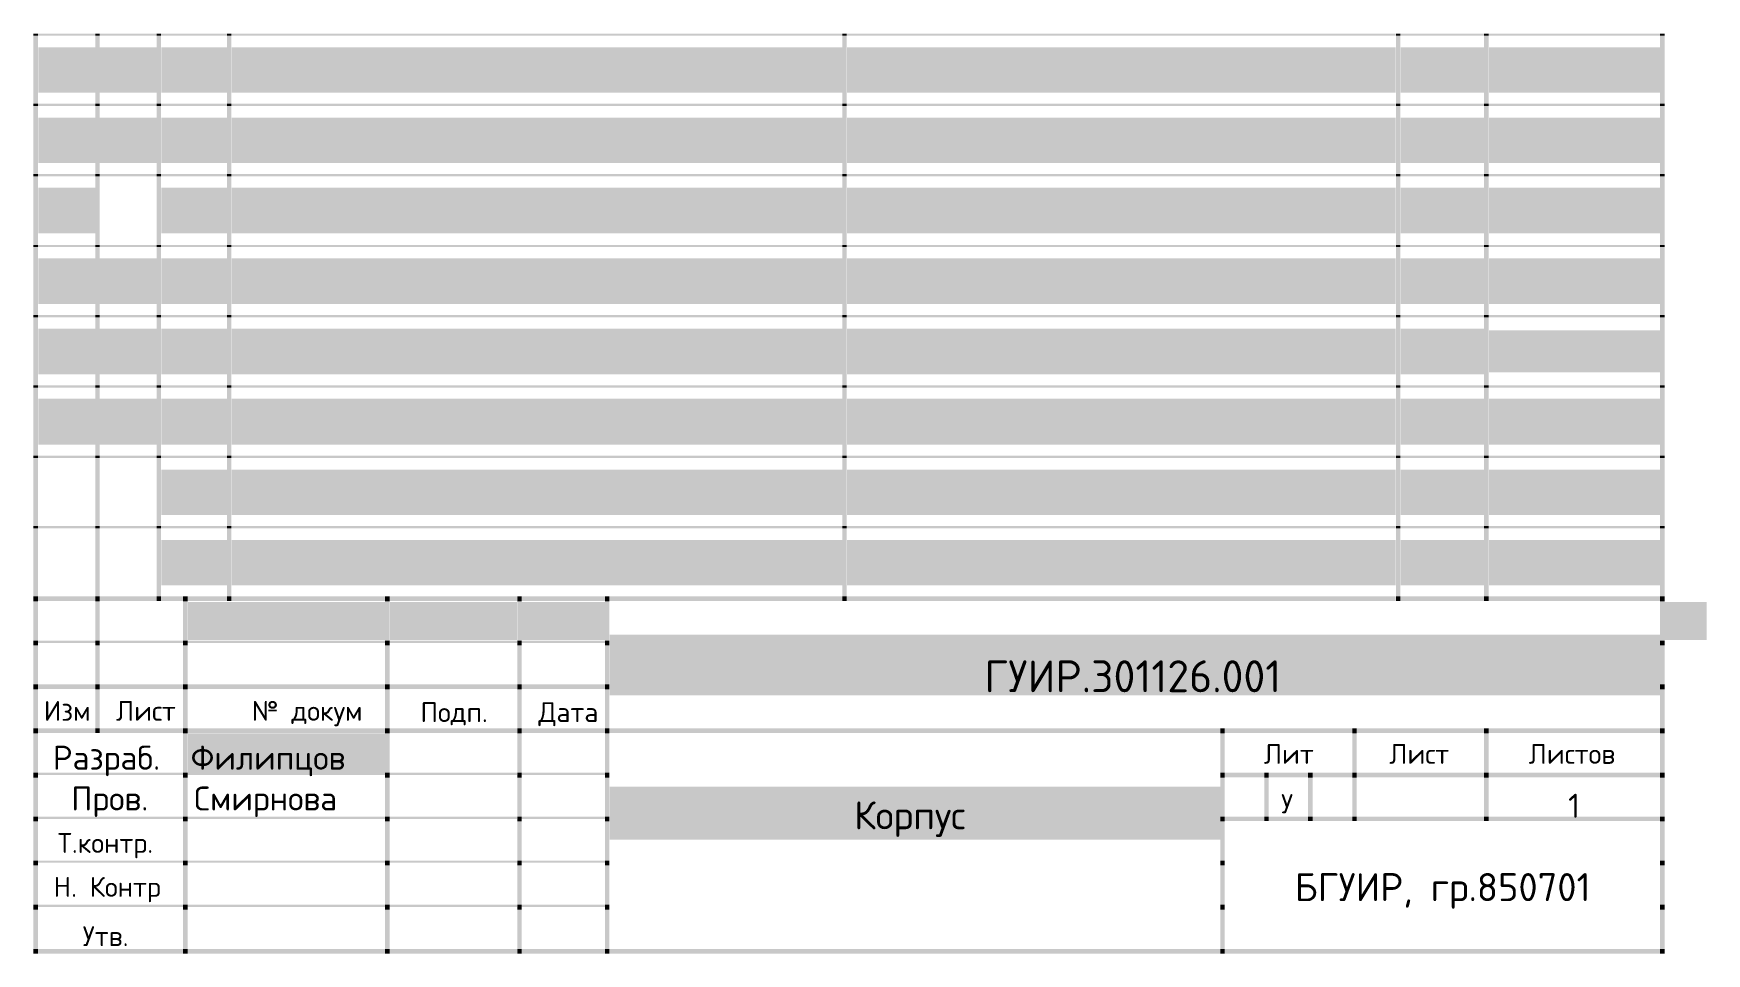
# Paper-space layout 'Layout4' of a CAD drawing. Header units: millimetres. Extents: x 20 to 210, y 7 to 292.
# Drawn here: x 19.6 to 210, y 7.2 to 111.9 of the extents above; entities that cross this region are included whole.
import ezdxf

# ---------------------------------------------------------------- set-up
doc = ezdxf.new("R2010")
doc.units = ezdxf.units.MM
doc.layers.add('PDF2_Solid Fills', color=7, linetype='Continuous')
doc.layers.add('PDF2_Text', color=7, linetype='Continuous')
doc.styles.add('PDF ISOCPEUR', font='isocpeur.ttf')

psp = doc.layouts.new('Layout4')

# ---------------------------------------------------------------- hatches: boundary and pattern name
at = {"layer": 'PDF2_Solid Fills', "true_color": 0xffffff, "transparency": 33554559}
psp.add_hatch(color=7, dxfattribs=at).paths.add_polyline_path([(210, 42.85), (210, 47.16), (205.22, 47.16), (205.22, 42.85)])

# ---------------------------------------------------------------- linework, layer by layer
at = {"layer": 'PDF2_Solid Fills', "lineweight": 35, "transparency": 33554559}
for points in [[(19.6, 111.6), (20.11, 111.6), (19.6, 111.85), (20.11, 111.85)], [(19.6, 103.85), (20.11, 103.85), (19.6, 111.6), (20.11, 111.6)], [(20.11, 111.6), (26.63, 111.6), (20.11, 111.85), (26.63, 111.85)], [(26.63, 111.6), (27.14, 111.6), (26.63, 111.85), (27.14, 111.85)], [(26.63, 103.85), (27.14, 103.85), (26.63, 111.6), (27.14, 111.6)], [(27.14, 111.6), (33.62, 111.6), (27.14, 111.85), (33.62, 111.85)], [(33.62, 111.6), (34.13, 111.6), (33.62, 111.85), (34.13, 111.85)], [(33.62, 103.85), (34.13, 103.85), (33.62, 111.6), (34.13, 111.6)], [(34.13, 111.6), (41.62, 111.6), (34.13, 111.85), (41.62, 111.85)], [(41.62, 111.6), (42.13, 111.6), (41.62, 111.85), (42.13, 111.85)], [(41.62, 103.85), (42.13, 103.85), (41.62, 111.6), (42.13, 111.6)], [(42.13, 111.6), (111.65, 111.6), (42.13, 111.85), (111.65, 111.85)], [(111.65, 111.6), (112.16, 111.6), (111.65, 111.85), (112.16, 111.85)], [(111.65, 103.85), (112.16, 103.85), (111.65, 111.6), (112.16, 111.6)], [(112.16, 111.6), (174.64, 111.6), (112.16, 111.85), (174.64, 111.85)], [(174.65, 111.6), (175.16, 111.6), (174.65, 111.85), (175.16, 111.85)], [(174.65, 103.85), (175.16, 103.85), (174.65, 111.6), (175.16, 111.6)], [(175.16, 111.6), (184.68, 111.6), (175.16, 111.85), (184.68, 111.85)], [(184.68, 111.6), (185.19, 111.6), (184.68, 111.85), (185.19, 111.85)], [(184.68, 103.85), (185.19, 103.85), (184.68, 111.6), (185.19, 111.6)], [(185.19, 111.6), (204.71, 111.6), (185.19, 111.85), (204.71, 111.85)], [(204.71, 111.6), (205.22, 111.6), (204.71, 111.85), (205.22, 111.85)], [(204.71, 103.85), (205.22, 103.85), (204.71, 111.6), (205.22, 111.6)], [(19.6, 103.6), (20.11, 103.6), (19.6, 103.85), (20.11, 103.85)], [(19.6, 95.85), (20.11, 95.85), (19.6, 103.6), (20.11, 103.6)], [(20.11, 103.6), (26.63, 103.6), (20.11, 103.85), (26.63, 103.85)], [(26.63, 103.6), (27.14, 103.6), (26.63, 103.85), (27.14, 103.85)], [(26.63, 95.85), (27.14, 95.85), (26.63, 103.6), (27.14, 103.6)], [(27.14, 103.6), (33.62, 103.6), (27.14, 103.85), (33.62, 103.85)], [(33.62, 103.6), (34.13, 103.6), (33.62, 103.85), (34.13, 103.85)], [(33.62, 95.85), (34.13, 95.85), (33.62, 103.6), (34.13, 103.6)], [(34.13, 103.6), (41.62, 103.6), (34.13, 103.85), (41.62, 103.85)], [(41.62, 103.6), (42.13, 103.6), (41.62, 103.85), (42.13, 103.85)], [(41.62, 95.85), (42.13, 95.85), (41.62, 103.6), (42.13, 103.6)], [(42.13, 103.6), (111.65, 103.6), (42.13, 103.85), (111.65, 103.85)], [(111.65, 103.6), (112.16, 103.6), (111.65, 103.85), (112.16, 103.85)], [(111.65, 95.85), (112.16, 95.85), (111.65, 103.6), (112.16, 103.6)], [(112.16, 103.6), (174.64, 103.6), (112.16, 103.85), (174.64, 103.85)], [(174.65, 103.6), (175.16, 103.6), (174.65, 103.85), (175.16, 103.85)], [(174.65, 95.85), (175.16, 95.85), (174.65, 103.6), (175.16, 103.6)], [(175.16, 103.6), (184.68, 103.6), (175.16, 103.85), (184.68, 103.85)], [(184.68, 103.6), (185.19, 103.6), (184.68, 103.85), (185.19, 103.85)], [(184.68, 95.85), (185.19, 95.85), (184.68, 103.6), (185.19, 103.6)], [(185.19, 103.6), (204.71, 103.6), (185.19, 103.85), (204.71, 103.85)], [(204.71, 103.6), (205.22, 103.6), (204.71, 103.85), (205.22, 103.85)], [(204.71, 95.85), (205.22, 95.85), (204.71, 103.6), (205.22, 103.6)], [(19.6, 95.6), (20.11, 95.6), (19.6, 95.85), (20.11, 95.85)], [(19.6, 87.8), (20.11, 87.8), (19.6, 95.6), (20.11, 95.6)], [(20.11, 95.6), (26.63, 95.6), (20.11, 95.85), (26.63, 95.85)], [(26.63, 95.6), (27.14, 95.6), (26.63, 95.85), (27.14, 95.85)], [(26.63, 87.8), (27.14, 87.8), (26.63, 95.6), (27.14, 95.6)], [(27.14, 95.6), (33.62, 95.6), (27.14, 95.85), (33.62, 95.85)], [(33.62, 95.6), (34.13, 95.6), (33.62, 95.85), (34.13, 95.85)], [(33.62, 87.8), (34.13, 87.8), (33.62, 95.6), (34.13, 95.6)], [(34.13, 95.6), (41.62, 95.6), (34.13, 95.85), (41.62, 95.85)], [(41.62, 95.6), (42.13, 95.6), (41.62, 95.85), (42.13, 95.85)], [(41.62, 87.8), (42.13, 87.8), (41.62, 95.6), (42.13, 95.6)], [(42.13, 95.6), (111.65, 95.6), (42.13, 95.85), (111.65, 95.85)], [(111.65, 95.6), (112.16, 95.6), (111.65, 95.85), (112.16, 95.85)], [(111.65, 87.8), (112.16, 87.8), (111.65, 95.6), (112.16, 95.6)], [(112.16, 95.6), (174.64, 95.6), (112.16, 95.85), (174.64, 95.85)], [(174.65, 95.6), (175.16, 95.6), (174.65, 95.85), (175.16, 95.85)], [(174.65, 87.8), (175.16, 87.8), (174.65, 95.6), (175.16, 95.6)], [(175.16, 95.6), (184.68, 95.6), (175.16, 95.85), (184.68, 95.85)], [(184.68, 95.6), (185.19, 95.6), (184.68, 95.85), (185.19, 95.85)], [(184.68, 87.8), (185.19, 87.8), (184.68, 95.6), (185.19, 95.6)], [(185.19, 95.6), (204.71, 95.6), (185.19, 95.85), (204.71, 95.85)], [(204.71, 95.6), (205.22, 95.6), (204.71, 95.85), (205.22, 95.85)], [(204.71, 87.8), (205.22, 87.8), (204.71, 95.6), (205.22, 95.6)], [(19.6, 87.55), (20.11, 87.55), (19.6, 87.8), (20.11, 87.8)], [(20.11, 87.55), (26.63, 87.55), (20.11, 87.8), (26.63, 87.8)], [(26.63, 87.55), (27.14, 87.55), (26.63, 87.8), (27.14, 87.8)], [(27.14, 87.55), (33.62, 87.55), (27.14, 87.8), (33.62, 87.8)], [(33.62, 87.55), (34.13, 87.55), (33.62, 87.8), (34.13, 87.8)], [(34.13, 87.55), (41.62, 87.55), (34.13, 87.8), (41.62, 87.8)], [(41.62, 87.55), (42.13, 87.55), (41.62, 87.8), (42.13, 87.8)], [(42.13, 87.55), (111.65, 87.55), (42.13, 87.8), (111.65, 87.8)], [(111.65, 87.55), (112.16, 87.55), (111.65, 87.8), (112.16, 87.8)], [(112.16, 87.55), (174.64, 87.55), (112.16, 87.8), (174.64, 87.8)], [(174.65, 87.55), (175.16, 87.55), (174.65, 87.8), (175.16, 87.8)], [(175.16, 87.55), (184.68, 87.55), (175.16, 87.8), (184.68, 87.8)], [(184.68, 87.55), (185.19, 87.55), (184.68, 87.8), (185.19, 87.8)], [(185.19, 87.55), (204.71, 87.55), (185.19, 87.8), (204.71, 87.8)], [(204.71, 87.55), (205.22, 87.55), (204.71, 87.8), (205.22, 87.8)], [(19.6, 79.8), (20.11, 79.8), (19.6, 87.55), (20.11, 87.55)], [(26.63, 79.8), (27.14, 79.8), (26.63, 87.55), (27.14, 87.55)], [(33.62, 79.8), (34.13, 79.8), (33.62, 87.55), (34.13, 87.55)], [(41.62, 79.8), (42.13, 79.8), (41.62, 87.55), (42.13, 87.55)], [(111.65, 79.8), (112.16, 79.8), (111.65, 87.55), (112.16, 87.55)], [(174.65, 79.8), (175.16, 79.8), (174.65, 87.55), (175.16, 87.55)], [(184.68, 79.8), (185.19, 79.8), (184.68, 87.55), (185.19, 87.55)], [(204.71, 79.8), (205.22, 79.8), (204.71, 87.55), (205.22, 87.55)], [(19.6, 79.55), (20.11, 79.55), (19.6, 79.8), (20.11, 79.8)], [(19.6, 71.8), (20.11, 71.8), (19.6, 79.55), (20.11, 79.55)], [(20.11, 79.55), (26.63, 79.55), (20.11, 79.8), (26.63, 79.8)], [(26.63, 79.55), (27.14, 79.55), (26.63, 79.8), (27.14, 79.8)], [(26.63, 71.8), (27.14, 71.8), (26.63, 79.55), (27.14, 79.55)], [(27.14, 79.55), (33.62, 79.55), (27.14, 79.8), (33.62, 79.8)], [(33.62, 79.55), (34.13, 79.55), (33.62, 79.8), (34.13, 79.8)], [(33.62, 71.8), (34.13, 71.8), (33.62, 79.55), (34.13, 79.55)], [(34.13, 79.55), (41.62, 79.55), (34.13, 79.8), (41.62, 79.8)], [(41.62, 79.55), (42.13, 79.55), (41.62, 79.8), (42.13, 79.8)], [(41.62, 71.8), (42.13, 71.8), (41.62, 79.55), (42.13, 79.55)], [(42.13, 79.55), (111.65, 79.55), (42.13, 79.8), (111.65, 79.8)], [(111.65, 79.55), (112.16, 79.55), (111.65, 79.8), (112.16, 79.8)], [(111.65, 71.8), (112.16, 71.8), (111.65, 79.55), (112.16, 79.55)], [(112.16, 79.55), (174.64, 79.55), (112.16, 79.8), (174.64, 79.8)], [(174.65, 79.55), (175.16, 79.55), (174.65, 79.8), (175.16, 79.8)], [(174.65, 71.8), (175.16, 71.8), (174.65, 79.55), (175.16, 79.55)], [(175.16, 79.55), (184.68, 79.55), (175.16, 79.8), (184.68, 79.8)], [(184.68, 79.55), (185.19, 79.55), (184.68, 79.8), (185.19, 79.8)], [(184.68, 71.8), (185.19, 71.8), (184.68, 79.55), (185.19, 79.55)], [(185.19, 79.55), (204.71, 79.55), (185.19, 79.8), (204.71, 79.8)], [(204.71, 79.55), (205.22, 79.55), (204.71, 79.8), (205.22, 79.8)], [(204.71, 71.8), (205.22, 71.8), (204.71, 79.55), (205.22, 79.55)], [(19.6, 71.55), (20.11, 71.55), (19.6, 71.8), (20.11, 71.8)], [(19.6, 63.8), (20.11, 63.8), (19.6, 71.55), (20.11, 71.55)], [(20.11, 71.55), (26.63, 71.55), (20.11, 71.8), (26.63, 71.8)], [(26.63, 71.55), (27.14, 71.55), (26.63, 71.8), (27.14, 71.8)], [(26.63, 63.8), (27.14, 63.8), (26.63, 71.55), (27.14, 71.55)], [(27.14, 71.55), (33.62, 71.55), (27.14, 71.8), (33.62, 71.8)], [(33.62, 71.55), (34.13, 71.55), (33.62, 71.8), (34.13, 71.8)], [(33.62, 63.8), (34.13, 63.8), (33.62, 71.55), (34.13, 71.55)], [(34.13, 71.55), (41.62, 71.55), (34.13, 71.8), (41.62, 71.8)], [(41.62, 71.55), (42.13, 71.55), (41.62, 71.8), (42.13, 71.8)], [(41.62, 63.8), (42.13, 63.8), (41.62, 71.55), (42.13, 71.55)], [(42.13, 71.55), (111.65, 71.55), (42.13, 71.8), (111.65, 71.8)], [(111.65, 71.55), (112.16, 71.55), (111.65, 71.8), (112.16, 71.8)], [(111.65, 63.8), (112.16, 63.8), (111.65, 71.55), (112.16, 71.55)], [(112.16, 71.55), (174.64, 71.55), (112.16, 71.8), (174.64, 71.8)], [(174.65, 71.55), (175.16, 71.55), (174.65, 71.8), (175.16, 71.8)], [(174.65, 63.8), (175.16, 63.8), (174.65, 71.55), (175.16, 71.55)], [(175.16, 71.55), (184.68, 71.55), (175.16, 71.8), (184.68, 71.8)], [(184.68, 71.55), (185.19, 71.55), (184.68, 71.8), (185.19, 71.8)], [(184.68, 63.8), (185.19, 63.8), (184.68, 71.55), (185.19, 71.55)], [(185.19, 71.55), (204.71, 71.55), (185.19, 71.8), (204.71, 71.8)], [(204.71, 71.55), (205.22, 71.55), (204.71, 71.8), (205.22, 71.8)], [(204.71, 63.8), (205.22, 63.8), (204.71, 71.55), (205.22, 71.55)], [(19.6, 63.54), (20.11, 63.54), (19.6, 63.8), (20.11, 63.8)], [(19.6, 55.8), (20.11, 55.8), (19.6, 63.54), (20.11, 63.54)], [(20.11, 63.54), (26.63, 63.54), (20.11, 63.8), (26.63, 63.8)], [(26.63, 63.54), (27.14, 63.54), (26.63, 63.8), (27.14, 63.8)], [(26.63, 55.8), (27.14, 55.8), (26.63, 63.54), (27.14, 63.54)], [(27.14, 63.54), (33.62, 63.54), (27.14, 63.8), (33.62, 63.8)], [(33.62, 63.54), (34.13, 63.54), (33.62, 63.8), (34.13, 63.8)], [(33.62, 55.8), (34.13, 55.8), (33.62, 63.54), (34.13, 63.54)], [(34.13, 63.54), (41.62, 63.54), (34.13, 63.8), (41.62, 63.8)], [(41.62, 63.54), (42.13, 63.54), (41.62, 63.8), (42.13, 63.8)], [(41.62, 55.8), (42.13, 55.8), (41.62, 63.54), (42.13, 63.54)], [(42.13, 63.54), (111.65, 63.54), (42.13, 63.8), (111.65, 63.8)], [(111.65, 63.54), (112.16, 63.54), (111.65, 63.8), (112.16, 63.8)], [(111.65, 55.8), (112.16, 55.8), (111.65, 63.54), (112.16, 63.54)], [(112.16, 63.54), (174.64, 63.54), (112.16, 63.8), (174.64, 63.8)], [(174.65, 63.54), (175.16, 63.54), (174.65, 63.8), (175.16, 63.8)], [(174.65, 55.8), (175.16, 55.8), (174.65, 63.54), (175.16, 63.54)], [(175.16, 63.54), (184.68, 63.54), (175.16, 63.8), (184.68, 63.8)], [(184.68, 63.54), (185.19, 63.54), (184.68, 63.8), (185.19, 63.8)], [(184.68, 55.8), (185.19, 55.8), (184.68, 63.54), (185.19, 63.54)], [(185.19, 63.54), (204.71, 63.54), (185.19, 63.8), (204.71, 63.8)], [(204.71, 63.54), (205.22, 63.54), (204.71, 63.8), (205.22, 63.8)], [(204.71, 55.8), (205.22, 55.8), (204.71, 63.54), (205.22, 63.54)], [(19.6, 55.54), (20.11, 55.54), (19.6, 55.8), (20.11, 55.8)], [(19.6, 47.8), (20.11, 47.8), (19.6, 55.54), (20.11, 55.54)], [(20.11, 55.54), (26.63, 55.54), (20.11, 55.8), (26.63, 55.8)], [(26.63, 55.54), (27.14, 55.54), (26.63, 55.8), (27.14, 55.8)], [(26.63, 47.8), (27.14, 47.8), (26.63, 55.54), (27.14, 55.54)], [(27.14, 55.54), (33.62, 55.54), (27.14, 55.8), (33.62, 55.8)], [(33.62, 55.54), (34.13, 55.54), (33.62, 55.8), (34.13, 55.8)], [(33.62, 47.8), (34.13, 47.8), (33.62, 55.54), (34.13, 55.54)], [(34.13, 55.54), (41.62, 55.54), (34.13, 55.8), (41.62, 55.8)], [(41.62, 55.54), (42.13, 55.54), (41.62, 55.8), (42.13, 55.8)], [(41.62, 47.8), (42.13, 47.8), (41.62, 55.54), (42.13, 55.54)], [(42.13, 55.54), (111.65, 55.54), (42.13, 55.8), (111.65, 55.8)], [(111.65, 55.54), (112.16, 55.54), (111.65, 55.8), (112.16, 55.8)], [(111.65, 47.8), (112.16, 47.8), (111.65, 55.54), (112.16, 55.54)], [(112.16, 55.54), (174.64, 55.54), (112.16, 55.8), (174.64, 55.8)], [(174.65, 55.54), (175.16, 55.54), (174.65, 55.8), (175.16, 55.8)], [(174.65, 47.8), (175.16, 47.8), (174.65, 55.54), (175.16, 55.54)], [(175.16, 55.54), (184.68, 55.54), (175.16, 55.8), (184.68, 55.8)], [(184.68, 55.54), (185.19, 55.54), (184.68, 55.8), (185.19, 55.8)], [(184.68, 47.8), (185.19, 47.8), (184.68, 55.54), (185.19, 55.54)], [(185.19, 55.54), (204.71, 55.54), (185.19, 55.8), (204.71, 55.8)], [(204.71, 55.54), (205.22, 55.54), (204.71, 55.8), (205.22, 55.8)], [(204.71, 47.8), (205.22, 47.8), (204.71, 55.54), (205.22, 55.54)], [(19.6, 47.25), (20.11, 47.25), (19.6, 47.8), (20.11, 47.8)], [(20.11, 47.29), (26.63, 47.29), (20.11, 47.8), (26.63, 47.8)], [(26.63, 47.25), (27.14, 47.25), (26.63, 47.8), (27.14, 47.8)], [(27.14, 47.29), (33.62, 47.29), (27.14, 47.8), (33.62, 47.8)], [(33.62, 47.29), (34.13, 47.29), (33.62, 47.8), (34.13, 47.8)], [(34.13, 47.29), (36.62, 47.29), (34.13, 47.8), (36.62, 47.8)], [(36.62, 47.29), (37.13, 47.29), (36.62, 47.8), (37.13, 47.8)], [(37.13, 47.29), (41.62, 47.29), (37.13, 47.8), (41.62, 47.8)], [(41.62, 47.29), (42.13, 47.29), (41.62, 47.8), (42.13, 47.8)], [(42.13, 47.29), (59.61, 47.29), (42.13, 47.8), (59.61, 47.8)], [(59.61, 47.29), (60.12, 47.29), (59.61, 47.8), (60.12, 47.8)], [(60.12, 47.29), (74.64, 47.29), (60.12, 47.8), (74.64, 47.8)], [(74.65, 47.29), (75.15, 47.29), (74.65, 47.8), (75.15, 47.8)], [(75.15, 47.29), (84.64, 47.29), (75.15, 47.8), (84.64, 47.8)], [(84.64, 47.29), (85.14, 47.29), (84.64, 47.8), (85.14, 47.8)], [(85.14, 47.29), (111.65, 47.29), (85.14, 47.8), (111.65, 47.8)], [(111.65, 47.29), (112.16, 47.29), (111.65, 47.8), (112.16, 47.8)], [(112.16, 47.29), (174.64, 47.29), (112.16, 47.8), (174.64, 47.8)], [(174.65, 47.29), (175.16, 47.29), (174.65, 47.8), (175.16, 47.8)], [(175.16, 47.29), (184.68, 47.29), (175.16, 47.8), (184.68, 47.8)], [(184.68, 47.29), (185.19, 47.29), (184.68, 47.8), (185.19, 47.8)], [(185.19, 47.29), (204.71, 47.29), (185.19, 47.8), (204.71, 47.8)], [(204.71, 47.25), (205.22, 47.25), (204.71, 47.8), (205.22, 47.8)], [(19.6, 42.76), (20.11, 42.76), (19.6, 47.25), (20.11, 47.25)], [(26.63, 42.76), (27.14, 42.76), (26.63, 47.25), (27.14, 47.25)], [(36.62, 47.25), (37.13, 47.25), (36.62, 47.29), (37.13, 47.29)], [(36.62, 42.76), (37.13, 42.76), (36.62, 47.25), (37.13, 47.25)], [(59.61, 47.25), (60.12, 47.25), (59.61, 47.29), (60.12, 47.29)], [(59.61, 42.76), (60.12, 42.76), (59.61, 47.25), (60.12, 47.25)], [(74.65, 47.25), (75.15, 47.25), (74.65, 47.29), (75.15, 47.29)], [(74.65, 42.76), (75.15, 42.76), (74.65, 47.25), (75.15, 47.25)], [(84.64, 47.25), (85.14, 47.25), (84.64, 47.29), (85.14, 47.29)], [(84.64, 42.76), (85.14, 42.76), (84.64, 47.25), (85.14, 47.25)], [(204.71, 42.76), (205.22, 42.76), (204.71, 47.25), (205.22, 47.25)], [(19.6, 42.21), (20.11, 42.21), (19.6, 42.76), (20.11, 42.76)], [(19.6, 37.77), (20.11, 37.77), (19.6, 42.21), (20.11, 42.21)], [(20.11, 42.51), (26.63, 42.51), (20.11, 42.76), (26.63, 42.76)], [(26.63, 42.21), (27.14, 42.21), (26.63, 42.76), (27.14, 42.76)], [(26.63, 37.77), (27.14, 37.77), (26.63, 42.21), (27.14, 42.21)], [(27.14, 42.51), (36.62, 42.51), (27.14, 42.76), (36.62, 42.76)], [(36.62, 42.21), (37.13, 42.21), (36.62, 42.76), (37.13, 42.76)], [(36.62, 37.77), (37.13, 37.77), (36.62, 42.21), (37.13, 42.21)], [(37.13, 42.51), (59.61, 42.51), (37.13, 42.76), (59.61, 42.76)], [(59.61, 42.21), (60.12, 42.21), (59.61, 42.76), (60.12, 42.76)], [(59.61, 37.77), (60.12, 37.77), (59.61, 42.21), (60.12, 42.21)], [(60.12, 42.51), (74.64, 42.51), (60.12, 42.76), (74.64, 42.76)], [(74.65, 42.21), (75.15, 42.21), (74.65, 42.76), (75.15, 42.76)], [(74.65, 37.77), (75.15, 37.77), (74.65, 42.21), (75.15, 42.21)], [(75.15, 42.51), (84.64, 42.51), (75.15, 42.76), (84.64, 42.76)], [(84.64, 42.21), (85.14, 42.21), (84.64, 42.76), (85.14, 42.76)], [(84.64, 37.77), (85.14, 37.77), (84.64, 42.21), (85.14, 42.21)], [(204.71, 42.21), (205.22, 42.21), (204.71, 42.76), (205.22, 42.76)], [(204.71, 37.77), (205.22, 37.77), (204.71, 42.21), (205.22, 42.21)], [(19.6, 37.22), (20.11, 37.22), (19.6, 37.77), (20.11, 37.77)], [(19.6, 32.77), (20.11, 32.77), (19.6, 37.22), (20.11, 37.22)], [(20.11, 37.26), (26.63, 37.26), (20.11, 37.77), (26.63, 37.77)], [(26.63, 37.22), (27.14, 37.22), (26.63, 37.77), (27.14, 37.77)], [(26.63, 32.77), (27.14, 32.77), (26.63, 37.22), (27.14, 37.22)], [(27.14, 37.26), (36.62, 37.26), (27.14, 37.77), (36.62, 37.77)], [(36.62, 37.22), (37.13, 37.22), (36.62, 37.77), (37.13, 37.77)], [(36.62, 32.77), (37.13, 32.77), (36.62, 37.22), (37.13, 37.22)], [(37.13, 37.26), (59.61, 37.26), (37.13, 37.77), (59.61, 37.77)], [(59.61, 37.22), (60.12, 37.22), (59.61, 37.77), (60.12, 37.77)], [(59.61, 32.77), (60.12, 32.77), (59.61, 37.22), (60.12, 37.22)], [(60.12, 37.26), (74.64, 37.26), (60.12, 37.77), (74.64, 37.77)], [(74.65, 37.22), (75.15, 37.22), (74.65, 37.77), (75.15, 37.77)], [(74.65, 32.77), (75.15, 32.77), (74.65, 37.22), (75.15, 37.22)], [(75.15, 37.26), (84.64, 37.26), (75.15, 37.77), (84.64, 37.77)], [(84.64, 37.22), (85.14, 37.22), (84.64, 37.77), (85.14, 37.77)], [(84.64, 32.77), (85.14, 32.77), (84.64, 37.22), (85.14, 37.22)], [(204.71, 37.22), (205.22, 37.22), (204.71, 37.77), (205.22, 37.77)], [(204.71, 32.77), (205.22, 32.77), (204.71, 37.22), (205.22, 37.22)], [(19.6, 32.22), (20.11, 32.22), (19.6, 32.77), (20.11, 32.77)], [(20.11, 32.26), (26.63, 32.26), (20.11, 32.77), (26.63, 32.77)], [(26.63, 32.26), (27.14, 32.26), (26.63, 32.77), (27.14, 32.77)], [(27.14, 32.26), (36.62, 32.26), (27.14, 32.77), (36.62, 32.77)], [(36.62, 32.22), (37.13, 32.22), (36.62, 32.77), (37.13, 32.77)], [(37.13, 32.26), (59.61, 32.26), (37.13, 32.77), (59.61, 32.77)], [(59.61, 32.22), (60.12, 32.22), (59.61, 32.77), (60.12, 32.77)], [(60.12, 32.26), (74.64, 32.26), (60.12, 32.77), (74.64, 32.77)], [(74.65, 32.22), (75.15, 32.22), (74.65, 32.77), (75.15, 32.77)], [(75.15, 32.26), (84.64, 32.26), (75.15, 32.77), (84.64, 32.77)], [(84.64, 32.22), (85.14, 32.22), (84.64, 32.77), (85.14, 32.77)], [(85.14, 32.26), (154.66, 32.26), (85.14, 32.77), (154.66, 32.77)], [(154.66, 32.26), (155.17, 32.26), (154.66, 32.77), (155.17, 32.77)], [(155.17, 32.26), (169.69, 32.26), (155.17, 32.77), (169.69, 32.77)], [(169.7, 32.26), (170.2, 32.26), (169.7, 32.77), (170.2, 32.77)], [(170.2, 32.26), (184.68, 32.26), (170.2, 32.77), (184.68, 32.77)], [(184.68, 32.26), (185.19, 32.26), (184.68, 32.77), (185.19, 32.77)], [(185.19, 32.26), (204.71, 32.26), (185.19, 32.77), (204.71, 32.77)], [(204.71, 32.22), (205.22, 32.22), (204.71, 32.77), (205.22, 32.77)], [(19.6, 27.73), (20.11, 27.73), (19.6, 32.22), (20.11, 32.22)], [(36.62, 27.73), (37.13, 27.73), (36.62, 32.22), (37.13, 32.22)], [(59.61, 27.73), (60.12, 27.73), (59.61, 32.22), (60.12, 32.22)], [(74.65, 27.73), (75.15, 27.73), (74.65, 32.22), (75.15, 32.22)], [(84.64, 27.73), (85.14, 27.73), (84.64, 32.22), (85.14, 32.22)], [(154.66, 32.22), (155.17, 32.22), (154.66, 32.26), (155.17, 32.26)], [(154.66, 27.73), (155.17, 27.73), (154.66, 32.22), (155.17, 32.22)], [(169.7, 32.22), (170.2, 32.22), (169.7, 32.26), (170.2, 32.26)], [(169.7, 27.73), (170.2, 27.73), (169.7, 32.22), (170.2, 32.22)], [(184.68, 32.22), (185.19, 32.22), (184.68, 32.26), (185.19, 32.26)], [(184.68, 27.73), (185.19, 27.73), (184.68, 32.22), (185.19, 32.22)], [(204.71, 27.73), (205.22, 27.73), (204.71, 32.22), (205.22, 32.22)], [(19.6, 27.18), (20.11, 27.18), (19.6, 27.73), (20.11, 27.73)], [(19.6, 22.73), (20.11, 22.73), (19.6, 27.18), (20.11, 27.18)], [(20.11, 27.47), (36.62, 27.47), (20.11, 27.73), (36.62, 27.73)], [(36.62, 27.18), (37.13, 27.18), (36.62, 27.73), (37.13, 27.73)], [(36.62, 22.73), (37.13, 22.73), (36.62, 27.18), (37.13, 27.18)], [(37.13, 27.47), (59.61, 27.47), (37.13, 27.73), (59.61, 27.73)], [(59.61, 27.18), (60.12, 27.18), (59.61, 27.73), (60.12, 27.73)], [(59.61, 22.73), (60.12, 22.73), (59.61, 27.18), (60.12, 27.18)], [(60.12, 27.47), (74.64, 27.47), (60.12, 27.73), (74.64, 27.73)], [(74.65, 27.18), (75.15, 27.18), (74.65, 27.73), (75.15, 27.73)], [(74.65, 22.73), (75.15, 22.73), (74.65, 27.18), (75.15, 27.18)], [(75.15, 27.47), (84.64, 27.47), (75.15, 27.73), (84.64, 27.73)], [(84.64, 27.18), (85.14, 27.18), (84.64, 27.73), (85.14, 27.73)], [(84.64, 22.73), (85.14, 22.73), (84.64, 27.18), (85.14, 27.18)], [(154.66, 27.18), (155.17, 27.18), (154.66, 27.73), (155.17, 27.73)], [(154.66, 22.73), (155.17, 22.73), (154.66, 27.18), (155.17, 27.18)], [(155.17, 27.22), (159.66, 27.22), (155.17, 27.73), (159.66, 27.73)], [(159.66, 27.22), (160.17, 27.22), (159.66, 27.73), (160.17, 27.73)], [(159.66, 27.18), (160.17, 27.18), (159.66, 27.22), (160.17, 27.22)], [(159.66, 22.73), (160.17, 22.73), (159.66, 27.18), (160.17, 27.18)], [(160.17, 27.22), (164.66, 27.22), (160.17, 27.73), (164.66, 27.73)], [(164.66, 27.22), (165.17, 27.22), (164.66, 27.73), (165.17, 27.73)], [(164.66, 27.18), (165.17, 27.18), (164.66, 27.22), (165.17, 27.22)], [(164.66, 22.73), (165.17, 22.73), (164.66, 27.18), (165.17, 27.18)], [(165.17, 27.22), (169.7, 27.22), (165.17, 27.73), (169.7, 27.73)], [(169.7, 27.18), (170.2, 27.18), (169.7, 27.73), (170.2, 27.73)], [(169.7, 22.73), (170.2, 22.73), (169.7, 27.18), (170.2, 27.18)], [(170.2, 27.22), (184.68, 27.22), (170.2, 27.73), (184.68, 27.73)], [(184.68, 27.18), (185.19, 27.18), (184.68, 27.73), (185.19, 27.73)], [(184.68, 22.73), (185.19, 22.73), (184.68, 27.18), (185.19, 27.18)], [(185.19, 27.22), (204.71, 27.22), (185.19, 27.73), (204.71, 27.73)], [(204.71, 27.18), (205.22, 27.18), (204.71, 27.73), (205.22, 27.73)], [(204.71, 22.73), (205.22, 22.73), (204.71, 27.18), (205.22, 27.18)], [(19.6, 22.18), (20.11, 22.18), (19.6, 22.73), (20.11, 22.73)], [(19.6, 17.74), (20.11, 17.74), (19.6, 22.18), (20.11, 22.18)], [(20.11, 22.48), (36.62, 22.48), (20.11, 22.73), (36.62, 22.73)], [(36.62, 22.18), (37.13, 22.18), (36.62, 22.73), (37.13, 22.73)], [(36.62, 17.74), (37.13, 17.74), (36.62, 22.18), (37.13, 22.18)], [(37.13, 22.48), (59.61, 22.48), (37.13, 22.73), (59.61, 22.73)], [(59.61, 22.18), (60.12, 22.18), (59.61, 22.73), (60.12, 22.73)], [(59.61, 17.74), (60.12, 17.74), (59.61, 22.18), (60.12, 22.18)], [(60.12, 22.48), (74.64, 22.48), (60.12, 22.73), (74.64, 22.73)], [(74.65, 22.18), (75.15, 22.18), (74.65, 22.73), (75.15, 22.73)], [(74.65, 17.74), (75.15, 17.74), (74.65, 22.18), (75.15, 22.18)], [(75.15, 22.48), (84.64, 22.48), (75.15, 22.73), (84.64, 22.73)], [(84.64, 22.18), (85.14, 22.18), (84.64, 22.73), (85.14, 22.73)], [(84.64, 17.74), (85.14, 17.74), (84.64, 22.18), (85.14, 22.18)], [(154.66, 22.18), (155.17, 22.18), (154.66, 22.73), (155.17, 22.73)], [(154.66, 17.74), (155.17, 17.74), (154.66, 22.18), (155.17, 22.18)], [(155.17, 22.22), (159.66, 22.22), (155.17, 22.73), (159.66, 22.73)], [(159.66, 22.22), (160.17, 22.22), (159.66, 22.73), (160.17, 22.73)], [(160.17, 22.22), (164.66, 22.22), (160.17, 22.73), (164.66, 22.73)], [(164.66, 22.22), (165.17, 22.22), (164.66, 22.73), (165.17, 22.73)], [(165.17, 22.22), (169.7, 22.22), (165.17, 22.73), (169.7, 22.73)], [(169.7, 22.22), (170.2, 22.22), (169.7, 22.73), (170.2, 22.73)], [(170.2, 22.22), (184.68, 22.22), (170.2, 22.73), (184.68, 22.73)], [(184.68, 22.22), (185.19, 22.22), (184.68, 22.73), (185.19, 22.73)], [(185.19, 22.22), (204.71, 22.22), (185.19, 22.73), (204.71, 22.73)], [(204.71, 22.18), (205.22, 22.18), (204.71, 22.73), (205.22, 22.73)], [(204.71, 17.74), (205.22, 17.74), (204.71, 22.18), (205.22, 22.18)], [(19.6, 17.19), (20.11, 17.19), (19.6, 17.74), (20.11, 17.74)], [(19.6, 12.7), (20.11, 12.7), (19.6, 17.19), (20.11, 17.19)], [(20.11, 17.48), (36.62, 17.48), (20.11, 17.74), (36.62, 17.74)], [(36.62, 17.19), (37.13, 17.19), (36.62, 17.74), (37.13, 17.74)], [(36.62, 12.7), (37.13, 12.7), (36.62, 17.19), (37.13, 17.19)], [(37.13, 17.48), (59.61, 17.48), (37.13, 17.74), (59.61, 17.74)], [(59.61, 17.19), (60.12, 17.19), (59.61, 17.74), (60.12, 17.74)], [(59.61, 12.7), (60.12, 12.7), (59.61, 17.19), (60.12, 17.19)], [(60.12, 17.48), (74.64, 17.48), (60.12, 17.74), (74.64, 17.74)], [(74.65, 17.19), (75.15, 17.19), (74.65, 17.74), (75.15, 17.74)], [(74.65, 12.7), (75.15, 12.7), (74.65, 17.19), (75.15, 17.19)], [(75.15, 17.48), (84.64, 17.48), (75.15, 17.74), (84.64, 17.74)], [(84.64, 17.19), (85.14, 17.19), (84.64, 17.74), (85.14, 17.74)], [(84.64, 12.7), (85.14, 12.7), (84.64, 17.19), (85.14, 17.19)], [(154.66, 17.19), (155.17, 17.19), (154.66, 17.74), (155.17, 17.74)], [(154.66, 12.7), (155.17, 12.7), (154.66, 17.19), (155.17, 17.19)], [(204.71, 17.19), (205.22, 17.19), (204.71, 17.74), (205.22, 17.74)], [(204.71, 12.7), (205.22, 12.7), (204.71, 17.19), (205.22, 17.19)], [(19.6, 12.15), (20.11, 12.15), (19.6, 12.7), (20.11, 12.7)], [(19.6, 7.66), (20.11, 7.66), (19.6, 12.15), (20.11, 12.15)], [(20.11, 12.45), (36.62, 12.45), (20.11, 12.7), (36.62, 12.7)], [(36.62, 12.15), (37.13, 12.15), (36.62, 12.7), (37.13, 12.7)], [(36.62, 7.66), (37.13, 7.66), (36.62, 12.15), (37.13, 12.15)], [(37.13, 12.45), (59.61, 12.45), (37.13, 12.7), (59.61, 12.7)], [(59.61, 12.15), (60.12, 12.15), (59.61, 12.7), (60.12, 12.7)], [(59.61, 7.66), (60.12, 7.66), (59.61, 12.15), (60.12, 12.15)], [(60.12, 12.45), (74.64, 12.45), (60.12, 12.7), (74.64, 12.7)], [(74.65, 12.15), (75.15, 12.15), (74.65, 12.7), (75.15, 12.7)], [(74.65, 7.66), (75.15, 7.66), (74.65, 12.15), (75.15, 12.15)], [(75.15, 12.45), (84.64, 12.45), (75.15, 12.7), (84.64, 12.7)], [(84.64, 12.15), (85.14, 12.15), (84.64, 12.7), (85.14, 12.7)], [(84.64, 7.66), (85.14, 7.66), (84.64, 12.15), (85.14, 12.15)], [(154.66, 12.15), (155.17, 12.15), (154.66, 12.7), (155.17, 12.7)], [(154.66, 7.66), (155.17, 7.66), (154.66, 12.15), (155.17, 12.15)], [(204.71, 12.15), (205.22, 12.15), (204.71, 12.7), (205.22, 12.7)], [(204.71, 7.66), (205.22, 7.66), (204.71, 12.15), (205.22, 12.15)], [(19.6, 7.15), (20.11, 7.15), (19.6, 7.66), (20.11, 7.66)], [(19.6, 7.15), (20.11, 7.15), (19.6, 7.66), (20.11, 7.66)], [(20.11, 7.15), (36.62, 7.15), (20.11, 7.66), (36.62, 7.66)], [(36.62, 7.15), (37.13, 7.15), (36.62, 7.66), (37.13, 7.66)], [(37.13, 7.15), (59.61, 7.15), (37.13, 7.66), (59.61, 7.66)], [(59.61, 7.15), (60.12, 7.15), (59.61, 7.66), (60.12, 7.66)], [(60.12, 7.15), (74.64, 7.15), (60.12, 7.66), (74.64, 7.66)], [(74.65, 7.15), (75.15, 7.15), (74.65, 7.66), (75.15, 7.66)], [(75.15, 7.15), (84.64, 7.15), (75.15, 7.66), (84.64, 7.66)], [(84.64, 7.15), (85.14, 7.15), (84.64, 7.66), (85.14, 7.66)], [(85.14, 7.15), (154.66, 7.15), (85.14, 7.66), (154.66, 7.66)], [(154.66, 7.15), (155.17, 7.15), (154.66, 7.66), (155.17, 7.66)], [(155.17, 7.15), (204.71, 7.15), (155.17, 7.66), (204.71, 7.66)], [(204.71, 7.15), (205.22, 7.15), (204.71, 7.66), (205.22, 7.66)], [(204.71, 7.15), (205.22, 7.15), (204.71, 7.66), (205.22, 7.66)]]:
    psp.add_solid(points, dxfattribs=at)
at = {"layer": 'PDF2_Solid Fills', "color": 7, "lineweight": 35, "true_color": 0xffffff, "transparency": 33554559}
for points in [[(20.15, 105.12), (26.63, 105.12), (20.15, 110.29), (26.63, 110.29)], [(27.14, 105.12), (33.62, 105.12), (27.14, 110.29), (33.62, 110.29)], [(34.17, 105.12), (41.62, 105.12), (34.17, 110.29), (41.62, 110.29)], [(42.17, 105.12), (111.65, 105.12), (42.17, 110.29), (111.65, 110.29)], [(112.2, 105.12), (174.64, 105.12), (112.2, 110.29), (174.64, 110.29)], [(175.2, 105.12), (184.72, 105.12), (175.2, 110.29), (184.72, 110.29)], [(185.23, 105.12), (204.71, 105.12), (185.23, 110.29), (204.71, 110.29)], [(20.15, 97.12), (26.63, 97.12), (20.15, 102.29), (26.63, 102.29)], [(27.14, 97.12), (33.62, 97.12), (27.14, 102.29), (33.62, 102.29)], [(34.17, 97.12), (41.62, 97.12), (34.17, 102.29), (41.62, 102.29)], [(42.17, 97.12), (111.65, 97.12), (42.17, 102.29), (111.65, 102.29)], [(112.2, 97.12), (174.64, 97.12), (112.2, 102.29), (174.64, 102.29)], [(175.2, 97.12), (184.72, 97.12), (175.2, 102.29), (184.72, 102.29)], [(185.23, 97.12), (204.71, 97.12), (185.23, 102.29), (204.71, 102.29)], [(20.15, 89.11), (26.63, 89.11), (20.15, 94.29), (26.63, 94.29)], [(34.17, 89.11), (41.62, 89.11), (34.17, 94.29), (41.62, 94.29)], [(42.17, 89.11), (111.65, 89.11), (42.17, 94.29), (111.65, 94.29)], [(112.2, 89.11), (174.64, 89.11), (112.2, 94.29), (174.64, 94.29)], [(175.2, 89.11), (184.72, 89.11), (175.2, 94.29), (184.72, 94.29)], [(185.23, 89.11), (204.71, 89.11), (185.23, 94.29), (204.71, 94.29)], [(20.15, 81.07), (26.63, 81.07), (20.15, 86.28), (26.63, 86.28)], [(27.14, 81.07), (33.62, 81.07), (27.14, 86.28), (33.62, 86.28)], [(34.17, 81.07), (41.62, 81.07), (34.17, 86.28), (41.62, 86.28)], [(42.17, 81.07), (111.65, 81.07), (42.17, 86.28), (111.65, 86.28)], [(112.2, 81.07), (174.64, 81.07), (112.2, 86.28), (174.64, 86.28)], [(175.2, 81.07), (184.72, 81.07), (175.2, 86.28), (184.72, 86.28)], [(185.23, 81.07), (204.71, 81.07), (185.23, 86.28), (204.71, 86.28)], [(20.15, 73.07), (26.63, 73.07), (20.15, 78.28), (26.63, 78.28)], [(27.14, 73.07), (33.62, 73.07), (27.14, 78.28), (33.62, 78.28)], [(34.17, 73.07), (41.62, 73.07), (34.17, 78.28), (41.62, 78.28)], [(42.17, 73.07), (111.65, 73.07), (42.17, 78.28), (111.65, 78.28)], [(112.2, 73.07), (174.64, 73.07), (112.2, 78.28), (174.64, 78.28)], [(175.2, 73.07), (184.72, 73.07), (175.2, 78.28), (184.72, 78.28)], [(185.23, 73.28), (204.71, 73.28), (185.23, 78.06), (204.71, 78.06)], [(20.15, 65.07), (26.63, 65.07), (20.15, 70.28), (26.63, 70.28)], [(27.14, 65.07), (33.62, 65.07), (27.14, 70.28), (33.62, 70.28)], [(34.17, 65.07), (41.62, 65.07), (34.17, 70.28), (41.62, 70.28)], [(42.17, 65.07), (111.65, 65.07), (42.17, 70.28), (111.65, 70.28)], [(112.2, 65.07), (174.64, 65.07), (112.2, 70.28), (174.64, 70.28)], [(175.2, 65.07), (184.72, 65.07), (175.2, 70.28), (184.72, 70.28)], [(185.23, 65.07), (204.71, 65.07), (185.23, 70.28), (204.71, 70.28)], [(34.17, 57.07), (41.62, 57.07), (34.17, 62.23), (41.62, 62.23)], [(42.17, 57.07), (111.65, 57.07), (42.17, 62.23), (111.65, 62.23)], [(112.2, 57.07), (174.64, 57.07), (112.2, 62.23), (174.64, 62.23)], [(175.2, 57.07), (184.72, 57.07), (175.2, 62.23), (184.72, 62.23)], [(185.23, 57.07), (204.71, 57.07), (185.23, 62.23), (204.71, 62.23)], [(34.17, 49.07), (41.62, 49.07), (34.17, 54.23), (41.62, 54.23)], [(42.17, 49.07), (111.65, 49.07), (42.17, 54.23), (111.65, 54.23)], [(112.2, 49.07), (174.64, 49.07), (112.2, 54.23), (174.64, 54.23)], [(175.2, 49.07), (184.72, 49.07), (175.2, 54.23), (184.72, 54.23)], [(185.23, 49.07), (204.71, 49.07), (185.23, 54.23), (204.71, 54.23)], [(37.17, 42.85), (59.61, 42.85), (37.17, 47.16), (59.61, 47.16)], [(60.16, 42.85), (74.64, 42.85), (60.16, 47.16), (74.64, 47.16)], [(75.15, 42.85), (84.64, 42.85), (75.15, 47.16), (84.64, 47.16)], [(85.19, 36.54), (204.71, 36.54), (85.19, 43.44), (204.71, 43.44)], [(37.17, 27.73), (59.61, 27.73), (37.17, 32.22), (59.61, 32.22)], [(85.19, 20.11), (154.66, 20.11), (85.19, 26.16), (154.66, 26.16)]]:
    psp.add_solid(points, dxfattribs=at)

# ---------------------------------------------------------------- texts
at = {"layer": 'PDF2_Text', "attachment_point": 7, "style": 'PDF ISOCPEUR'}
for s, insert, char_height in [('ГУИР.301126.001', (127.82, 36.89), 3.6287), ('Изм  Лист      № докум', (20.78, 33.02), 2.2645), ('Подп.    Дата', (63.63, 33.02), 2.2645), ('Разраб.  Филипцов', (21.8, 27.33), 2.7283), ('Лит', (159.62, 28.74), 2.265), ('Лист', (173.89, 28.74), 2.265), ('Листов', (189.76, 28.74), 2.265), ('Пров.   Смирнова', (23.89, 22.69), 2.7283), ('у', (161.61, 23.11), 2.26), ('1', (194.25, 22.61), 2.73), ('Корпус', (113, 20.42), 3.192), ('Т.контр.', (22.36, 17.99), 2.265), ('Н. Контр', (21.88, 12.99), 2.265), ('БГУИР, гр.850701', (163.13, 12.25), 3.1921), ('Утв.', (25.2, 8), 2.265)]:
    psp.add_mtext(s, dxfattribs=dict(at, insert=insert, char_height=char_height))

doc.saveas('drawing.dxf')
